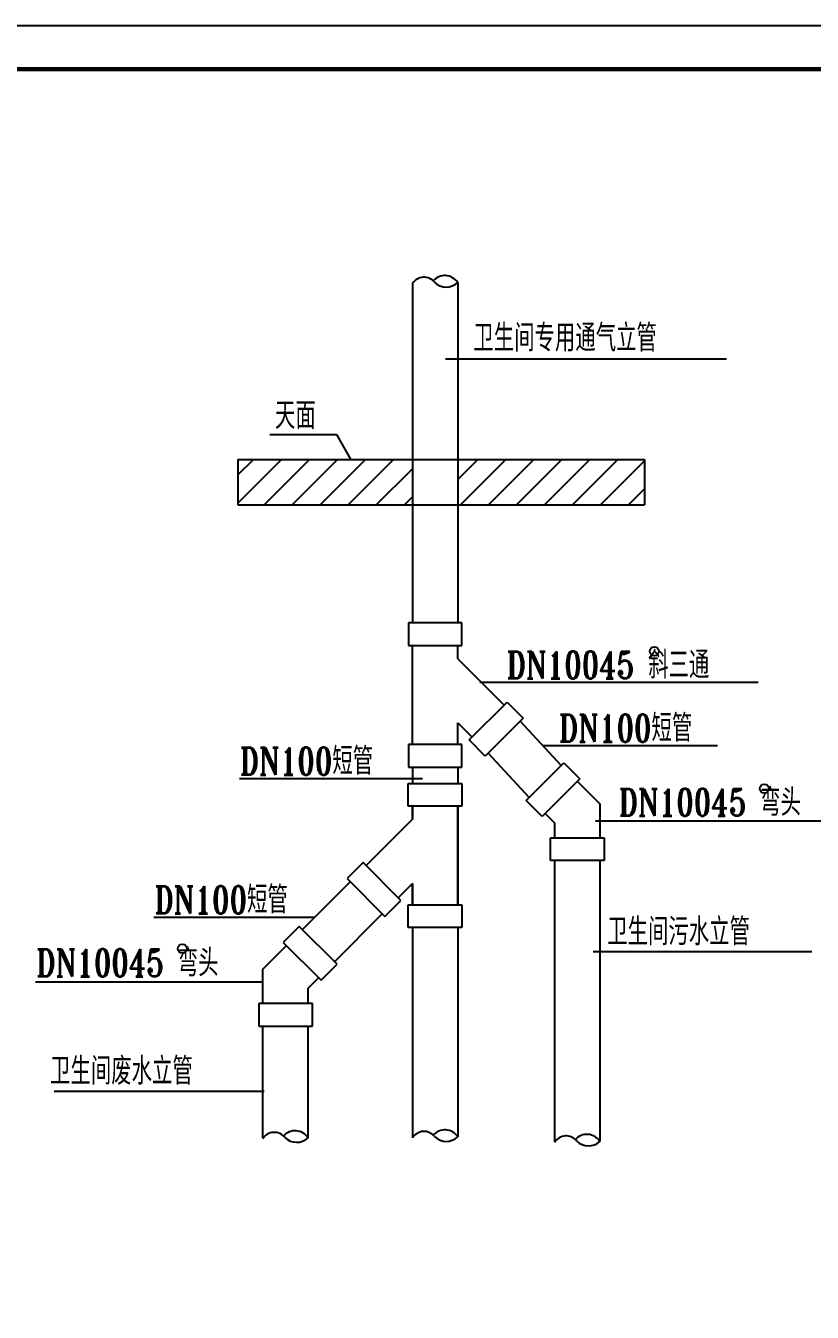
# Model space of a CAD drawing. Extents: x 1616582 to 1680868, y -138606 to -93201.
# Drawn here: x 1639167 to 1653054, y -115900 to -93201 of the extents above; entities that cross this region are included whole.
import ezdxf

# ---------------------------------------------------------------- set-up
doc = ezdxf.new("R2010")
doc.units = 0
doc.header["$LTSCALE"] = 35
doc.header["$MEASUREMENT"] = 0
doc.layers.get('0').update_dxf_attribs({"linetype": 'CONTINUOUS'})
doc.layers.add('0P', color=7, linetype='CONTINUOUS')
doc.layers.add('图框', color=135, linetype='CONTINUOUS')
doc.styles.add('HZTXT0', font='romant', dxfattribs={"width": 0.75, "bigfont": 'HZTXT0'})

msp = doc.modelspace()

# ---------------------------------------------------------------- linework, layer by layer
at = {"color": 0}
for p, q in [((1642914.1, -101622.2), (1643682.1, -100854.2)), ((1642914.1, -101127.2), (1643187.1, -100854.2)), ((1643377, -101654.2), (1644177, -100854.2)), ((1643872, -101654.2), (1644672, -100854.2)), ((1644367, -101654.2), (1645167, -100854.2)), ((1644862, -101654.2), (1645662, -100854.2)), ((1646794.8, -101206.3), (1647146.9, -100854.2)), ((1646841.9, -101654.2), (1647641.9, -100854.2)), ((1647336.8, -101654.2), (1648136.8, -100854.2)), ((1647831.8, -101654.2), (1648631.8, -100854.2)), ((1648326.8, -101654.2), (1649126.8, -100854.2)), ((1648821.8, -101654.2), (1649621.8, -100854.2)), ((1649316.7, -101654.2), (1650092, -100879)), ((1645356.9, -101654.2), (1645994.8, -101016.3)), ((1649811.7, -101654.2), (1650092, -101373.9)), ((1645851.9, -101654.2), (1645994.8, -101511.3))]:
    msp.add_line(p, q, dxfattribs=at)
at = {"layer": '0P', "color": 2}
for p, q in [((1645994.8, -97749.6), (1645994.8, -103736.5)), ((1646794.8, -97732.5), (1646794.8, -103736.5)), ((1646869.8, -103736.5), (1645925.3, -103736.5)), ((1645925.3, -103736.5), (1645925.3, -104136.5)), ((1646869.8, -104136.5), (1646869.8, -103736.5)), ((1645925.3, -104136.5), (1646869.8, -104136.5)), ((1645994.8, -105881.7), (1645994.8, -104136.5)), ((1646794.8, -104370.8), (1646794.8, -104136.5)), ((1646998.9, -105802.5), (1647666.7, -105134.6)), ((1647666.7, -105134.6), (1647949.5, -105417.5)), ((1646794.8, -105501.5), (1647047.5, -105753.9)), ((1646794.8, -105881.7), (1646794.8, -105501.5)), ((1647949.5, -105417.5), (1647281.7, -106085.3)), ((1647896.2, -105470.8), (1648620.8, -106252)), ((1646869.8, -105881.7), (1645925.3, -105881.7)), ((1645925.3, -105881.7), (1645925.3, -106281.7)), ((1646869.8, -106281.7), (1646869.8, -105881.7)), ((1647281.7, -106085.3), (1646998.9, -105802.5)), ((1647330.5, -106036.5), (1648055.1, -106817.7)), ((1648000.4, -106872.4), (1648668.3, -106204.6)), ((1648668.3, -106204.6), (1648951.1, -106487.4)), ((1645925.3, -106281.7), (1646869.8, -106281.7)), ((1645994.8, -106289), (1645994.8, -106567.6)), ((1646794.8, -106271.8), (1646794.8, -106567.6)), ((1645919.8, -106567.6), (1646864.3, -106567.6)), ((1645919.8, -106967.6), (1645919.8, -106567.6)), ((1646864.3, -106567.6), (1646864.3, -106967.6)), ((1648951.1, -106487.4), (1648283.3, -107155.2)), ((1648906.1, -106532.4), (1649304.1, -106929.9)), ((1648283.3, -107155.2), (1648000.4, -106872.4)), ((1646864.3, -106967.6), (1645919.8, -106967.6)), ((1645994.8, -107201.9), (1645994.8, -106967.6)), ((1645994.8, -106967.6), (1645994.8, -107201.9)), ((1646794.8, -108712.8), (1646794.8, -106967.6)), ((1646794.8, -106967.6), (1646794.8, -108712.8)), ((1648340.4, -107098.1), (1648504.1, -107261.6)), ((1649304.1, -106929.9), (1649304.1, -107529.2)), ((1648504.1, -107261.6), (1648504.1, -107529.2)), ((1648434.6, -107529.2), (1649379.1, -107529.2)), ((1648434.6, -107929.2), (1648434.6, -107529.2)), ((1649379.1, -107529.2), (1649379.1, -107929.2)), ((1645122.9, -107965.8), (1644840.1, -108248.6)), ((1645790.8, -108633.6), (1645122.9, -107965.8)), ((1649379.1, -107929.2), (1648434.6, -107929.2)), ((1648504.1, -107929.2), (1648504.1, -112884.9)), ((1649304.1, -107929.2), (1649304.1, -112884.9)), ((1644840.1, -108248.6), (1645507.9, -108916.4)), ((1644840.1, -108248.6), (1645507.9, -108916.4)), ((1644053.1, -109148.5), (1644897.1, -108305.6)), ((1645994.8, -108332.6), (1645742.2, -108585)), ((1645994.8, -108712.8), (1645994.8, -108332.6)), ((1645994.8, -108332.6), (1645994.8, -108712.8)), ((1645507.9, -108916.4), (1645790.8, -108633.6)), ((1645919.8, -108712.8), (1646864.3, -108712.8)), ((1645919.8, -109112.8), (1645919.8, -108712.8)), ((1646864.3, -108712.8), (1646864.3, -109112.8)), ((1644618.8, -109714.2), (1645462.8, -108871.2)), ((1643996, -109091.3), (1643713.1, -109374.2)), ((1644663.8, -109759.2), (1643996, -109091.3)), ((1646864.3, -109112.8), (1645919.8, -109112.8)), ((1645994.8, -109112.8), (1645994.8, -112822.5)), ((1646794.8, -109112.8), (1646794.8, -112804.6)), ((1643713.1, -109374.2), (1644381, -110042)), ((1643351.8, -109849), (1643770.1, -109431.2)), ((1643351.8, -110450), (1643351.8, -109849)), ((1644381, -110042), (1644663.8, -109759.2)), ((1644151.8, -110180.7), (1644335.8, -109996.8)), ((1644151.8, -110450), (1644151.8, -110180.7)), ((1643283.4, -110450), (1643283.4, -110850)), ((1644227.9, -110450), (1643283.4, -110450)), ((1644227.9, -110850), (1644227.9, -110450)), ((1643283.4, -110850), (1644227.9, -110850)), ((1643351.8, -112821), (1643351.8, -110850)), ((1644151.8, -112821), (1644151.8, -110850))]:
    msp.add_line(p, q, dxfattribs=at)
at = {"layer": '0P'}
for p, q in [((1646578.6, -99080.7), (1651539.9, -99080.7)), ((1643475.5, -100410.7), (1644655, -100410.7)), ((1644655, -100410.7), (1644904.7, -100859.5)), ((1642914.1, -100854.2), (1650092, -100854.2)), ((1642914.1, -100854.2), (1642914.1, -101654.2)), ((1650092, -100854.2), (1650092, -101654.2)), ((1642914.1, -101654.2), (1650092, -101654.2)), ((1646794.8, -104370.8), (1647613.2, -105188.2)), ((1647187.4, -104785.4), (1652098.5, -104785.4)), ((1648309.6, -105900.1), (1651382.1, -105900.1)), ((1642940, -106482), (1646169.8, -106482)), ((1645994.8, -107201.9), (1645176.5, -108019.3)), ((1649225.3, -107230.8), (1653550.5, -107230.8)), ((1641427.8, -108929.4), (1644269.9, -108929.4)), ((1649184.6, -109535.4), (1653045.8, -109535.4)), ((1639341.7, -110068.6), (1643351.8, -110068.6)), ((1639671.5, -111997.7), (1643378.6, -111997.7))]:
    msp.add_line(p, q, dxfattribs=at)
for centre in [(1650266.6, -104238.6), (1652206, -106661.8), (1641932.8, -109485.7)]:
    msp.add_circle(centre, 80, dxfattribs=at)
at = {"layer": '0P', "color": 2}
for centre, radius, start, end in [((1646198.2, -97875.9), 239.4, 38.33368, 148.16407), ((1646565.6, -97883.1), 274.2, 33.31515, 138.54813), ((1646593.1, -97514.8), 296.8, 225.75895, 312.82745), ((1643555.2, -112964.4), 239.4, 38.33368, 148.16407), ((1643922.6, -112971.6), 274.2, 33.31515, 138.54813), ((1646198.5, -112948.4), 239.4, 38.33368, 148.27647), ((1646565.9, -112955.6), 274.2, 33.40912, 138.54813), ((1646593.3, -112587.3), 296.8, 225.75895, 312.82745), ((1648707.5, -113028.4), 239.4, 38.33368, 148.16407), ((1649074.9, -113035.6), 274.2, 33.31515, 138.54813), ((1643950, -112603.3), 296.8, 225.75895, 312.82745), ((1649102.3, -112667.3), 296.8, 225.75895, 312.82745)]:
    msp.add_arc(centre, radius, start, end, dxfattribs=at)
at = {"layer": '图框', "ltscale": 6}
msp.add_lwpolyline([(1616581.8, -138606.2), (1680867.8, -138606.2), (1680867.8, -93200.8), (1616581.8, -93200.8)], close=True, dxfattribs=at)
at = {"layer": '图框', "ltscale": 6, "const_width": 76.4}
msp.add_lwpolyline([(1618492.8, -137841.8), (1680103.4, -137841.8), (1680103.4, -93965.2), (1618492.8, -93965.2)], close=True, dxfattribs=at)

# ---------------------------------------------------------------- texts
at = {"layer": '0P', "style": 'HZTXT0', "width": 0.75}
for s, p in [('卫生间专用通气立管', (1647070.1, -98949.1)), ('天面', (1643568.3, -100317.2)), ('DN10045 斜三通', (1647656.7, -104718.9)), ('DN100短管', (1648579.4, -105833.6)), ('DN100短管', (1642944.6, -106415.5)), ('DN10045 弯头', (1649634.7, -107141.9)), ('DN100短管', (1641438.4, -108862.9)), (' 卫生间污水立管', (1649186.8, -109426.2)), ('DN10045 弯头', (1639352.7, -109973.7)), (' 卫生间废水立管', (1639350.7, -111883.7))]:
    msp.add_text(s, height=480, dxfattribs=at).set_placement(p)

doc.saveas('drawing.dxf')
